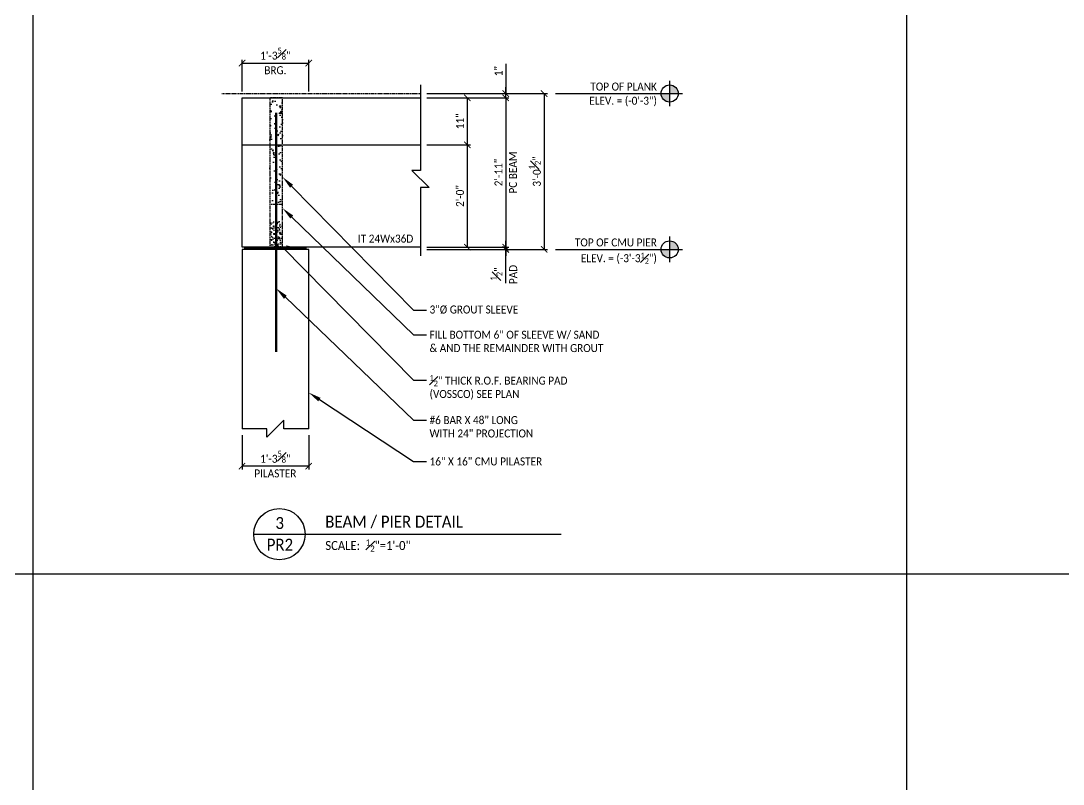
# Model space of a CAD drawing. Header units: inches. Extents: x -4800 to 29350, y 0 to 14051.
# Drawn here: x 1606.5 to 1850.6, y 688.8 to 867.5 of the extents above; entities that cross this region are included whole.
import ezdxf
from ezdxf import colors
from ezdxf.entities.mleader import LeaderData, LeaderLine
from ezdxf.enums import TextEntityAlignment as Align
from ezdxf.math import Vec2, Vec3

# ---------------------------------------------------------------- set-up
doc = ezdxf.new("R2010")
doc.units = ezdxf.units.IN
doc.header["$LTSCALE"] = 0.5
doc.header["$MEASUREMENT"] = 0
doc.linetypes.add('HIDDEN', pattern=[0.375, 0.25, -0.125])
doc.linetypes.add('HIDDEN2', pattern=[0.1875, 0.125, -0.0625])
for name, color, linetype in [('DET - BEARING PADS', 8, 'Continuous'), ('DET - DIMENSIONS', 3, 'Continuous'), ('DET - ELEVATION MARKER', 3, 'Continuous'), ('DET - TAG TITLE', 3, 'Continuous'), ('DET - TEXT', 3, 'Continuous'), ('DET HATCH', 8, 'Continuous'), ('PC BM - BEAM CONT.', 1, 'Continuous'), ('PC BM - GROUT TUBE', 11, 'Continuous'), ('PC COL - COIL ROD', 11, 'Continuous'), ('PC PLK - LIGHT LINES', 8, 'Continuous'), ('SHT - PIER-PILASTER', 1, 'Continuous'), ('TITLE - TEXT', 3, 'Continuous')]:
    doc.layers.add(name, color=color, linetype=linetype)
doc.layers.add('SHT - NO PLOT LINE 4', color=190, linetype='Continuous', plot=False)
doc.layers.get('0').freeze()
doc.styles.add('CMC-NARROW', font='calibril.ttf', dxfattribs={"width": 0.9})
doc.dimstyles.new('CMC-NARROW', dxfattribs={"dimscale": 96, "dimtxt": 0.078125, "dimasz": 0.0625, "dimexe": 0.03125, "dimexo": 0.0625, "dimgap": 0.03125, "dimtad": 1, "dimdec": 4, "dimzin": 3, "dimdsep": 46, "dimlunit": 4, "dimtxsty": 'CMC-NARROW', "dimblk": 'ARCHTICK', "dimcen": 0, "dimclrd": 256, "dimclre": 256, "dimclrt": 256, "dimazin": 1, "dimtfac": 0.75, "dimtdec": 4, "dimtofl": 0, "dimtmove": 1, "dimatfit": 0, "dimfxl": 1, "dimtfillclr": 256, "dimfrac": 1, "dimtzin": 0, "dimlwd": -1, "dimlwe": -1, "dimarcsym": 0})

# ---------------------------------------------------------------- blocks, each defined once
blk = doc.blocks.new('_Integral')
at = {"color": 0, "linetype": 'ByBlock', "lineweight": -2}
for centre, start, end in [((0.445, -0.091), 102, 168), ((-0.445, 0.091), 282, 348)]:
    blk.add_arc(centre, 0.454, start, end, dxfattribs=at)
blk = doc.blocks.new('_ArchTick')
at = {"color": 0, "linetype": 'ByBlock', "const_width": 0.15}
blk.add_lwpolyline([(-0.5, -0.5), (0.5, 0.5)], dxfattribs=at)
blk = doc.blocks.new('*D486')
at = {"layer": 'Defpoints', "color": 0, "transparency": 16777216}
for p in [(1700.13, 838.49), (1700.13, 814.49), (1711.09, 814.49)]:
    blk.add_point(p, dxfattribs=at)
at = {"layer": 'DET - DIMENSIONS', "transparency": 16777216}
for p, q in [((1701.63, 838.49), (1711.84, 838.49)), ((1711.09, 838.49), (1711.09, 814.49)), ((1701.63, 814.49), (1711.84, 814.49))]:
    blk.add_line(p, q, dxfattribs=at)
at = {"layer": 'DET - DIMENSIONS', "transparency": 16777216, "xscale": 1.5, "yscale": 1.5, "zscale": 1.5}
for p, rotation in [((1711.09, 838.49), 90), ((1711.09, 814.49), 270)]:
    blk.add_blockref('_ArchTick', p, dxfattribs=dict(at, rotation=rotation))
at = {"layer": 'DET - DIMENSIONS', "transparency": 16777216, "insert": (1709.38, 826.49), "char_height": 1.875, "attachment_point": 5, "rotation": 90, "style": 'CMC-NARROW'}
blk.add_mtext('2\'-0"', dxfattribs=at)
blk = doc.blocks.new('*D475')
at = {"layer": 'Defpoints', "color": 0, "transparency": 16777216}
for p in [(1673.94, 857.64), (1658.32, 849.49), (1673.94, 849.49)]:
    blk.add_point(p, dxfattribs=at)
at = {"layer": 'DET - DIMENSIONS', "transparency": 16777216}
for p, q in [((1658.32, 850.99), (1658.32, 858.39)), ((1658.32, 857.64), (1673.94, 857.64)), ((1673.94, 850.99), (1673.94, 858.39))]:
    blk.add_line(p, q, dxfattribs=at)
at = {"layer": 'DET - DIMENSIONS', "transparency": 16777216, "xscale": 1.5, "yscale": 1.5, "zscale": 1.5, "rotation": 180}
blk.add_blockref('_ArchTick', (1658.32, 857.64), dxfattribs=at)
at = {"layer": 'DET - DIMENSIONS', "transparency": 16777216, "xscale": 1.5, "yscale": 1.5, "zscale": 1.5}
blk.add_blockref('_ArchTick', (1673.94, 857.64), dxfattribs=at)
at = {"layer": 'DET - DIMENSIONS', "transparency": 16777216, "char_height": 1.875, "attachment_point": 5, "style": 'CMC-NARROW'}
for s, insert in [('1\'-3{\\H0.75x;\\S5#8;}"', (1666.13, 859.83)), ('BRG.', (1666.13, 855.94))]:
    blk.add_mtext(s, dxfattribs=dict(at, insert=insert))
blk = doc.blocks.new('*D487')
at = {"layer": 'Defpoints', "color": 0, "transparency": 16777216}
for p in [(1700.13, 849.49), (1700.13, 814.49), (1720.09, 814.49)]:
    blk.add_point(p, dxfattribs=at)
at = {"layer": 'DET - DIMENSIONS', "transparency": 16777216}
for p, q in [((1701.63, 849.49), (1720.84, 849.49)), ((1720.09, 849.49), (1720.09, 814.49)), ((1701.63, 814.49), (1720.84, 814.49))]:
    blk.add_line(p, q, dxfattribs=at)
at = {"layer": 'DET - DIMENSIONS', "transparency": 16777216, "xscale": 1.5, "yscale": 1.5, "zscale": 1.5}
for p, rotation in [((1720.09, 849.49), 90), ((1720.09, 814.49), 270)]:
    blk.add_blockref('_ArchTick', p, dxfattribs=dict(at, rotation=rotation))
at = {"layer": 'DET - DIMENSIONS', "transparency": 16777216, "char_height": 1.875, "attachment_point": 5, "rotation": 90, "style": 'CMC-NARROW'}
for s, insert in [('2\'-11"', (1718.39, 831.99)), ('PC BEAM', (1721.79, 831.99))]:
    blk.add_mtext(s, dxfattribs=dict(at, insert=insert))
blk = doc.blocks.new('*D476')
at = {"layer": 'Defpoints', "color": 0, "transparency": 16777216}
for p in [(1700.13, 814.49), (1700.13, 813.99), (1720.09, 813.99)]:
    blk.add_point(p, dxfattribs=at)
at = {"layer": 'DET - DIMENSIONS', "transparency": 16777216}
for p, q in [((1720.09, 814.49), (1720.09, 815.99)), ((1701.63, 814.49), (1720.84, 814.49)), ((1701.63, 813.99), (1720.84, 813.99)), ((1720.09, 814.49), (1720.09, 813.99)), ((1720.09, 813.99), (1720.09, 812.49)), ((1720.09, 806.09), (1720.09, 813.99))]:
    blk.add_line(p, q, dxfattribs=at)
at = {"layer": 'DET - DIMENSIONS', "transparency": 16777216, "xscale": 1.5, "yscale": 1.5, "zscale": 1.5}
for p, rotation in [((1720.09, 814.49), 270), ((1720.09, 813.99), 90)]:
    blk.add_blockref('_ArchTick', p, dxfattribs=dict(at, rotation=rotation))
at = {"layer": 'DET - DIMENSIONS', "transparency": 16777216, "insert": (1717.92, 808.25), "char_height": 1.875, "attachment_point": 5, "rotation": 90, "style": 'CMC-NARROW'}
blk.add_mtext('{\\H0.75x;\\S1#2;}"', dxfattribs=at)
blk = doc.blocks.new('*D477')
at = {"layer": 'Defpoints', "color": 0, "transparency": 16777216}
for p in [(1700.13, 850.49), (1700.13, 813.99), (1729.09, 813.99)]:
    blk.add_point(p, dxfattribs=at)
at = {"layer": 'DET - DIMENSIONS', "transparency": 16777216}
for p, q in [((1701.63, 850.49), (1729.84, 850.49)), ((1729.09, 850.49), (1729.09, 813.99)), ((1701.63, 813.99), (1729.84, 813.99))]:
    blk.add_line(p, q, dxfattribs=at)
at = {"layer": 'DET - DIMENSIONS', "transparency": 16777216, "xscale": 1.5, "yscale": 1.5, "zscale": 1.5}
for p, rotation in [((1729.09, 850.49), 90), ((1729.09, 813.99), 270)]:
    blk.add_blockref('_ArchTick', p, dxfattribs=dict(at, rotation=rotation))
at = {"layer": 'DET - DIMENSIONS', "transparency": 16777216, "insert": (1726.91, 832.24), "char_height": 1.875, "attachment_point": 5, "rotation": 90, "style": 'CMC-NARROW'}
blk.add_mtext('3\'-0{\\H0.75x;\\S1#2;}"', dxfattribs=at)
blk = doc.blocks.new('CMC - ELEVATION MARKER')
at = {"layer": 'DET - ELEVATION MARKER'}
h = blk.add_hatch(color=256, dxfattribs=at)
h.dxf.hatch_style = 1
h.paths.add_polyline_path([(0, 2), (0, 0), (2, 0, 0.414214)])
h.paths.add_polyline_path([(0, 0), (-2, 0, 0.414214), (0, -2)])
for p, q in [((0, 3), (0, -3)), ((-3, 0), (3, 0))]:
    blk.add_line(p, q, dxfattribs=at)
blk.add_circle((0, 0), 2, dxfattribs=at)
blk = doc.blocks.new('*D488')
at = {"layer": 'Defpoints', "color": 0, "transparency": 16777216}
for p in [(1700.13, 849.49), (1700.13, 838.49), (1711.09, 838.49)]:
    blk.add_point(p, dxfattribs=at)
at = {"layer": 'DET - DIMENSIONS', "transparency": 16777216}
for p, q in [((1701.63, 849.49), (1711.84, 849.49)), ((1711.09, 849.49), (1711.09, 838.49)), ((1701.63, 838.49), (1711.84, 838.49))]:
    blk.add_line(p, q, dxfattribs=at)
at = {"layer": 'DET - DIMENSIONS', "transparency": 16777216, "xscale": 1.5, "yscale": 1.5, "zscale": 1.5}
for p, rotation in [((1711.09, 849.49), 90), ((1711.09, 838.49), 270)]:
    blk.add_blockref('_ArchTick', p, dxfattribs=dict(at, rotation=rotation))
at = {"layer": 'DET - DIMENSIONS', "transparency": 16777216, "insert": (1709.4, 843.99), "char_height": 1.875, "attachment_point": 5, "rotation": 90, "style": 'CMC-NARROW'}
blk.add_mtext('11"', dxfattribs=at)
blk = doc.blocks.new('*D478')
at = {"layer": 'Defpoints', "color": 0, "transparency": 16777216}
for p in [(1658.32, 771.99), (1673.94, 771.99), (1658.32, 763.23)]:
    blk.add_point(p, dxfattribs=at)
at = {"layer": 'DET - DIMENSIONS', "transparency": 16777216}
for p, q in [((1658.32, 770.49), (1658.32, 762.48)), ((1673.94, 770.49), (1673.94, 762.48)), ((1673.94, 763.23), (1658.32, 763.23))]:
    blk.add_line(p, q, dxfattribs=at)
at = {"layer": 'DET - DIMENSIONS', "transparency": 16777216, "xscale": 1.5, "yscale": 1.5, "zscale": 1.5, "rotation": 180}
blk.add_blockref('_ArchTick', (1658.32, 763.23), dxfattribs=at)
at = {"layer": 'DET - DIMENSIONS', "transparency": 16777216, "xscale": 1.5, "yscale": 1.5, "zscale": 1.5}
blk.add_blockref('_ArchTick', (1673.94, 763.23), dxfattribs=at)
at = {"layer": 'DET - DIMENSIONS', "transparency": 16777216, "char_height": 1.875, "attachment_point": 5, "style": 'CMC-NARROW'}
for s, insert in [('1\'-3{\\H0.75x;\\S5#8;}"', (1666.13, 765.42)), ('PILASTER', (1666.13, 761.52))]:
    blk.add_mtext(s, dxfattribs=dict(at, insert=insert))
blk = doc.blocks.new('*D483')
at = {"layer": 'Defpoints', "color": 0, "transparency": 16777216}
for p in [(1700.13, 850.49), (1720.09, 850.49), (1700.13, 849.49)]:
    blk.add_point(p, dxfattribs=at)
at = {"layer": 'DET - DIMENSIONS', "transparency": 16777216}
for p, q in [((1720.09, 857.43), (1720.09, 850.49)), ((1701.63, 850.49), (1720.84, 850.49)), ((1720.09, 850.49), (1720.09, 851.99)), ((1720.09, 849.49), (1720.09, 850.49)), ((1701.63, 849.49), (1720.84, 849.49)), ((1720.09, 849.49), (1720.09, 847.99))]:
    blk.add_line(p, q, dxfattribs=at)
at = {"layer": 'DET - DIMENSIONS', "transparency": 16777216, "xscale": 1.5, "yscale": 1.5, "zscale": 1.5}
for p, rotation in [((1720.09, 850.49), 270), ((1720.09, 849.49), 90)]:
    blk.add_blockref('_ArchTick', p, dxfattribs=dict(at, rotation=rotation))
at = {"layer": 'DET - DIMENSIONS', "transparency": 16777216, "insert": (1718.4, 855.72), "char_height": 1.875, "attachment_point": 5, "rotation": 90, "style": 'CMC-NARROW'}
blk.add_mtext('1"', dxfattribs=at)

msp = doc.modelspace()

# ---------------------------------------------------------------- linework, layer by layer
at = {"layer": 'SHT - NO PLOT LINE 4'}
for p, q in [((1609.375, 294), (1609.375, 960)), ((1814.0625, 294), (1814.0625, 960)), ((1200, 738), (2018.75, 738))]:
    msp.add_line(p, q, dxfattribs=at)

# ---------------------------------------------------------------- next in the draw order: leaders
at = {"layer": 'TITLE - TEXT'}
ml = msp.add_multileader_mtext('Standard', dxfattribs=at)
ml.set_content('\\A1;- TOP OF GARAGE FLOOR SLAB ELEVATION = {\\C6;(-12\'-8")}  (AT HIGH POINTS)', color=256, style='CMC-NARROW')
ml.set_leader_properties(linetype='ByLayer')
ml.set_arrow_properties(name='INTEGRAL')
ml.build(insert=Vec2(0, 0))
ml.multileader.update_dxf_attribs({"dogleg_length": 0.36, "arrow_head_size": 18, "scale": 48})
ctx = ml.context
ctx.base_point, ctx.scale, ctx.char_height, ctx.arrow_head_size, ctx.landing_gap_size, ctx.plane_origin = Vec3(3494.20543, 6145.12868), 48, 11.25, 18, 144, Vec3(3457.67065, 6197.67004)
notes = []
notes.append((ctx, [(0, (0, 0, 0), (0, 0), (1, 0), 1, [])]))
ctx.mtext.insert, ctx.mtext.flow_direction = Vec3(3638.20543, 6152.22916), 5
ctx.mtext.has_bg_fill, ctx.mtext.bg_color, ctx.mtext.bg_scale_factor, ctx.mtext.bg_transparency, ctx.mtext.use_window_bg_color = 1, -1027028792, 1.5, 0, 1
for ctx, leaders in notes:
    for number, flags, end, landing, length, lines in leaders:
        leader = LeaderData()
        leader.index, (leader.has_last_leader_line, leader.has_dogleg_vector, leader.attachment_direction) = number, flags
        leader.last_leader_point, leader.dogleg_vector, leader.dogleg_length = Vec3(end), Vec3(landing), length
        for number, points, colour, breaks in lines:
            line = LeaderLine()
            line.index, line.vertices, line.color, line.breaks = number, Vec3.list(points), colors.encode_raw_color(colour), breaks
            leader.lines.append(line)
        ctx.leaders.append(leader)

# ---------------------------------------------------------------- next in the draw order: leaders
ml = msp.add_multileader_mtext('Standard', dxfattribs=at)
ml.set_content('\\A1;- TOP OF INTERIOR COLUMN FOOTING ELEVATION = {\\C6;NA} (U.N.O.)', color=256, style='CMC-NARROW')
ml.set_leader_properties(linetype='ByLayer')
ml.set_arrow_properties(name='INTEGRAL')
ml.build(insert=Vec2(0, 0))
ml.multileader.update_dxf_attribs({"dogleg_length": 0.36, "arrow_head_size": 18, "scale": 48})
ctx = ml.context
ctx.base_point, ctx.scale, ctx.char_height, ctx.arrow_head_size, ctx.landing_gap_size, ctx.plane_origin = Vec3(3494.20543, 6170.67558), 48, 11.25, 18, 144, Vec3(3457.67065, 6223.21694)
notes = []
notes.append((ctx, [(0, (0, 0, 0), (0, 0), (1, 0), 1, [])]))
ctx.mtext.insert, ctx.mtext.flow_direction = Vec3(3638.20543, 6177.77606), 5
ctx.mtext.has_bg_fill, ctx.mtext.bg_color, ctx.mtext.bg_scale_factor, ctx.mtext.bg_transparency, ctx.mtext.use_window_bg_color = 1, -1027028792, 1.5, 0, 1
for ctx, leaders in notes:
    for number, flags, end, landing, length, lines in leaders:
        leader = LeaderData()
        leader.index, (leader.has_last_leader_line, leader.has_dogleg_vector, leader.attachment_direction) = number, flags
        leader.last_leader_point, leader.dogleg_vector, leader.dogleg_length = Vec3(end), Vec3(landing), length
        for number, points, colour, breaks in lines:
            line = LeaderLine()
            line.index, line.vertices, line.color, line.breaks = number, Vec3.list(points), colors.encode_raw_color(colour), breaks
            leader.lines.append(line)
        ctx.leaders.append(leader)

# ---------------------------------------------------------------- next in the draw order: leaders
ml = msp.add_multileader_mtext('Standard', dxfattribs=at)
ml.set_content('\\A1;- TOP OF PRECAST PLANK ELEV. "LEVEL-1" = {\\C6;(-0\'-3") }(U.N.O.)', color=256, style='CMC-NARROW')
ml.set_leader_properties(linetype='ByLayer')
ml.set_arrow_properties(name='INTEGRAL')
ml.build(insert=Vec2(0, 0))
ml.multileader.update_dxf_attribs({"dogleg_length": 0.36, "arrow_head_size": 18, "scale": 48})
ctx = ml.context
ctx.base_point, ctx.scale, ctx.char_height, ctx.arrow_head_size, ctx.landing_gap_size, ctx.plane_origin = Vec3(3494.20543, 6119.32985), 48, 11.25, 18, 144, Vec3(3457.67065, 6173.9429)
notes = []
notes.append((ctx, [(0, (0, 0, 0), (0, 0), (1, 0), 1, [])]))
ctx.mtext.insert, ctx.mtext.flow_direction = Vec3(3638.20543, 6126.43033), 5
ctx.mtext.has_bg_fill, ctx.mtext.bg_color, ctx.mtext.bg_scale_factor, ctx.mtext.bg_transparency, ctx.mtext.use_window_bg_color = 1, -1027028792, 1.5, 0, 1
for ctx, leaders in notes:
    for number, flags, end, landing, length, lines in leaders:
        leader = LeaderData()
        leader.index, (leader.has_last_leader_line, leader.has_dogleg_vector, leader.attachment_direction) = number, flags
        leader.last_leader_point, leader.dogleg_vector, leader.dogleg_length = Vec3(end), Vec3(landing), length
        for number, points, colour, breaks in lines:
            line = LeaderLine()
            line.index, line.vertices, line.color, line.breaks = number, Vec3.list(points), colors.encode_raw_color(colour), breaks
            leader.lines.append(line)
        ctx.leaders.append(leader)

# ---------------------------------------------------------------- next in the draw order: leaders
ml = msp.add_multileader_mtext('Standard', dxfattribs=at)
ml.set_content('\\A1;- TOP OF FIN. FLOOR ELEV. "LEVEL-1" = {\\C6;0\'-0"} ({\\C6;3" TOPPING})', color=256, style='CMC-NARROW')
ml.set_leader_properties(linetype='ByLayer')
ml.set_arrow_properties(name='INTEGRAL')
ml.build(insert=Vec2(0, 0))
ml.multileader.update_dxf_attribs({"dogleg_length": 0.36, "arrow_head_size": 18, "scale": 48})
ctx = ml.context
ctx.base_point, ctx.scale, ctx.char_height, ctx.arrow_head_size, ctx.landing_gap_size, ctx.plane_origin = Vec3(3494.20543, 6092.66734), 48, 11.25, 18, 144, Vec3(3457.67065, 6150.14846)
notes = []
notes.append((ctx, [(0, (0, 0, 0), (0, 0), (1, 0), 1, [])]))
ctx.mtext.insert, ctx.mtext.flow_direction = Vec3(3638.20543, 6099.76782), 5
ctx.mtext.has_bg_fill, ctx.mtext.bg_color, ctx.mtext.bg_scale_factor, ctx.mtext.bg_transparency, ctx.mtext.use_window_bg_color = 1, -1027028792, 1.5, 0, 1
for ctx, leaders in notes:
    for number, flags, end, landing, length, lines in leaders:
        leader = LeaderData()
        leader.index, (leader.has_last_leader_line, leader.has_dogleg_vector, leader.attachment_direction) = number, flags
        leader.last_leader_point, leader.dogleg_vector, leader.dogleg_length = Vec3(end), Vec3(landing), length
        for number, points, colour, breaks in lines:
            line = LeaderLine()
            line.index, line.vertices, line.color, line.breaks = number, Vec3.list(points), colors.encode_raw_color(colour), breaks
            leader.lines.append(line)
        ctx.leaders.append(leader)

# ---------------------------------------------------------------- next in the draw order: leaders
ml = msp.add_multileader_mtext('Standard', dxfattribs=at)
ml.set_content('\\A1;- TOP OF PRECAST PLANK ELEV. "COURTYARD" = {\\C6;(-0\'-9") SEE PLAN FOR LOC.}', color=256, style='CMC-NARROW')
ml.set_leader_properties(linetype='ByLayer')
ml.set_arrow_properties(name='INTEGRAL')
ml.build(insert=Vec2(0, 0))
ml.multileader.update_dxf_attribs({"dogleg_length": 0.36, "arrow_head_size": 18, "scale": 48})
ctx = ml.context
ctx.base_point, ctx.scale, ctx.char_height, ctx.arrow_head_size, ctx.landing_gap_size, ctx.plane_origin = Vec3(3494.20543, 6065.71771), 48, 11.25, 18, 144, Vec3(3457.67065, 6120.33076)
notes = []
notes.append((ctx, [(0, (0, 0, 0), (0, 0), (1, 0), 1, [])]))
ctx.mtext.insert, ctx.mtext.flow_direction = Vec3(3638.20543, 6072.81819), 5
ctx.mtext.has_bg_fill, ctx.mtext.bg_color, ctx.mtext.bg_scale_factor, ctx.mtext.bg_transparency, ctx.mtext.use_window_bg_color = 1, -1027028792, 1.5, 0, 1
for ctx, leaders in notes:
    for number, flags, end, landing, length, lines in leaders:
        leader = LeaderData()
        leader.index, (leader.has_last_leader_line, leader.has_dogleg_vector, leader.attachment_direction) = number, flags
        leader.last_leader_point, leader.dogleg_vector, leader.dogleg_length = Vec3(end), Vec3(landing), length
        for number, points, colour, breaks in lines:
            line = LeaderLine()
            line.index, line.vertices, line.color, line.breaks = number, Vec3.list(points), colors.encode_raw_color(colour), breaks
            leader.lines.append(line)
        ctx.leaders.append(leader)

# ---------------------------------------------------------------- next in the draw order: hatches: boundary and pattern name
at = {"layer": 'DET HATCH'}
h = msp.add_hatch(dxfattribs=at)
h.set_pattern_fill('AR-CONC', color=251, scale=0.5)
h.set_pattern_definition([(50, (4466.7525, -1284.6656), (3.586301, -0.3137607), [0.375, -4.125]), (355, (4466.7525, -1284.6656), (-0.6937567, 3.7609607), [0.3, -3.3]), (100.45144, (4467.0513, -1284.6918), (2.8925442, 3.4472), [0.318701, -3.5057106]), (46.1842, (4466.7525, -1283.6656), (5.3362067, -0.8275964), [0.5625, -6.1875]), (96.63564, (4467.197, -1283.7346), (4.67331, 4.870593), [0.478052, -5.258569]), (351.18416, (4466.7525, -1283.6656), (4.67331, 4.870593), [0.45, -4.95]), (21, (4467.2525, -1283.9156), (2.9845353, -2.0130945), [0.375, -4.125]), (326, (4467.2525, -1283.9156), (1.2165767, 3.6257502), [0.3, -3.3]), (71.45144, (4467.501, -1284.0834), (4.201112, 1.6126558), [0.318701, -3.5057106]), (37.5, (4466.7525, -1284.6656), (0.06079928, 1.66446927), [0, -3.26, 0, -3.35, 0, -3.3125]), (7.5, (4466.7525, -1284.6656), (1.3153477, 1.9720586), [0, -1.91, 0, -3.185, 0, -1.2625]), (327.5, (4465.6375, -1284.6656), (2.6691122, -0.11277436), [0, -1.25, 0, -3.9, 0, -5.175]), (317.5, (4465.1375, -1284.6656), (2.9159308, 0.5005249), [0, -1.625, 0, -2.59, 0, -3.675])])
h.paths.add_polyline_path([(1664.8171, 849.49471), (1667.8171, 849.49471), (1667.8171, 824.49471), (1664.8171, 824.49471)])
h = msp.add_hatch(dxfattribs=at)
h.set_pattern_fill('AR-SAND', color=251, scale=0.5)
h.set_pattern_definition([(37.5, (4466.7525, -1292.66564), (-0.03149668, 0.96341188), [0, -0.76, 0, -0.85, 0, -0.8125]), (7.5, (4466.7525, -1292.6656), (0.88488835, 1.41107303), [0, -0.41, 0, -0.685, 0, -0.2625]), (327.5, (4466.1375, -1292.6656), (1.55707093, 0.00282953), [0, -0.25, 0, -0.9, 0, -1.175]), (317.5, (4466.1375, -1292.6656), (1.5030633, 0.4388378), [0, -0.125, 0, -0.59, 0, -0.675])])
h.paths.add_polyline_path([(1664.8171, 820.49471), (1667.8171, 820.49471), (1667.8171, 814.49471), (1664.8171, 814.49471)])

# ---------------------------------------------------------------- next in the draw order: linework, layer by layer
at = {"layer": 'DET - BEARING PADS', "const_width": 0.5}
msp.add_lwpolyline([(1673.4421, 814.24471), (1658.8171, 814.24471)], dxfattribs=at)
at = {"layer": 'DET - ELEVATION MARKER'}
for p, q in [((1731.73721, 850.49471), (1755.47785, 850.49471)), ((1731.73721, 813.99471), (1755.47785, 813.99471))]:
    msp.add_line(p, q, dxfattribs=at)
at = {"layer": 'DET - TAG TITLE'}
for p, q in [((1661.07579, 747.29286), (1673.07579, 747.29286)), ((1673.07579, 747.29286), (1733.07579, 747.29286))]:
    msp.add_line(p, q, dxfattribs=at)
msp.add_circle((1667.07579, 747.29286), 6, dxfattribs=at)
at = {"layer": 'PC BM - BEAM CONT.'}
msp.add_line((1658.3171, 838.49471), (1700.1296, 838.49471), dxfattribs=at)
at = {"layer": 'PC BM - BEAM CONT.', "color": 3}
msp.add_lwpolyline([(1700.1296, 852.49471), (1700.1296, 832.49471), (1698.1296, 832.49471), (1702.1296, 828.49471), (1700.1296, 828.49471), (1700.1296, 812.49471)], dxfattribs=at)
at = {"layer": 'PC BM - BEAM CONT.'}
msp.add_lwpolyline([(1700.1296, 814.49471), (1658.3171, 814.49471), (1658.3171, 849.49471), (1700.1296, 849.49471)], dxfattribs=at)
at = {"layer": 'PC BM - GROUT TUBE', "linetype": 'HIDDEN2'}
msp.add_line((1667.8171, 824.49471), (1664.8171, 824.49471), dxfattribs=at)
msp.add_lwpolyline([(1667.8171, 849.49471), (1664.8171, 849.49471), (1664.8171, 814.49471), (1667.8171, 814.49471)], close=True, dxfattribs=at)
at = {"layer": 'PC COL - COIL ROD', "linetype": 'HIDDEN', "const_width": 0.5}
msp.add_lwpolyline([(1666.3171, 789.99471), (1666.3171, 845.99471)], dxfattribs=at)
at = {"layer": 'PC PLK - LIGHT LINES', "linetype": 'HIDDEN2'}
msp.add_line((1653.58925, 850.49471), (1700.1296, 850.49471), dxfattribs=at)
at = {"layer": 'SHT - PIER-PILASTER'}
for points in [[(1673.9421, 771.99471), (1673.9421, 813.99471), (1658.3171, 813.99471), (1658.3171, 771.99471)], [(1673.9421, 771.99471), (1668.1296, 771.99471), (1668.1296, 773.99471), (1664.1296, 769.99471), (1664.1296, 771.99471), (1658.3171, 771.99471)]]:
    msp.add_lwpolyline(points, dxfattribs=at)

# ---------------------------------------------------------------- next in the draw order: block references
at = {"layer": 'DET - ELEVATION MARKER'}
for p in [(1758.47785, 850.49471), (1758.47785, 813.99471)]:
    msp.add_blockref('CMC - ELEVATION MARKER', p, dxfattribs=at)

# ---------------------------------------------------------------- next in the draw order: texts
at = {"layer": 'DET - TAG TITLE', "style": 'CMC-NARROW', "width": 0.9}
for s, p in [('3', (1667.14514, 748.5082)), ('PR2', (1667.19591, 743.43684))]:
    msp.add_text(s, height=2.8125, dxfattribs=at).set_placement(p, align=Align.CENTER)
msp.add_text('BEAM / PIER DETAIL ', height=2.8125, dxfattribs=at).set_placement((1677.80033, 748.83214))
at = {"layer": 'DET - TAG TITLE', "insert": (1677.83067, 746.12489), "char_height": 2.109375, "attachment_point": 1, "style": 'CMC-NARROW'}
msp.add_mtext('\\A1;SCALE:  {\\H0.7x;\\S1#2;}"=1\'-0"', dxfattribs=at)
at = {"layer": 'DET - TEXT', "char_height": 1.875, "attachment_point": 3, "style": 'CMC-NARROW'}
for s, insert in [('TOP OF PLANK ', (1755.47785, 853.06111)), ('\\A1;ELEV. = {\\C6;(-0\'-3")}', (1755.49173, 849.74242)), ('IT {\\C6;24}Wx{\\C6;36}D', (1698.42824, 817.45365)), ('TOP OF CMU PIER', (1755.47785, 816.56111)), ('\\A1;ELEV. = {\\C6;(-3\'-3\\H0.7x;\\S1#2;\\H1.42857x;")}', (1755.47785, 813.24242))]:
    msp.add_mtext(s, dxfattribs=dict(at, insert=insert))
at = {"layer": 'DET - TEXT', "insert": (1721.82827, 808.11494), "char_height": 1.875, "attachment_point": 5, "rotation": 90, "style": 'CMC-NARROW'}
msp.add_mtext('PAD', dxfattribs=at)

# ---------------------------------------------------------------- next in the draw order: dimensions: what is measured, and where the dimension line sits
at = {"layer": 'DET - DIMENSIONS'}
for base, p1, p2, text, picture, middle in [((1673.9421, 857.64336), (1658.3171, 849.49471), (1673.9421, 849.49471), '<>\\XBRG.', '*D475', (1666.1296, 857.64336)), ((1658.3171, 763.23182), (1673.9421, 771.99471), (1658.3171, 771.99471), '<>\\XPILASTER', '*D478', (1666.1296, 763.23182))]:
    dim = msp.add_linear_dim(base=base, p1=p1, p2=p2, text=text, dimstyle='CMC-NARROW', override={"dimscale": 24}, dxfattribs=at)
    dim.commit()
    dim.dimension.update_dxf_attribs({"geometry": picture, "text_midpoint": middle})
for base, p1, p2, picture, middle in [((1720.08513, 850.49471), (1700.1296, 849.49471), (1700.1296, 850.49471), '*D483', (1720.21976, 855.72499)), ((1720.08513, 813.99471), (1700.1296, 814.49471), (1700.1296, 813.99471), '*D476', (1720.08513, 808.25301))]:
    dim = msp.add_linear_dim(base=base, p1=p1, p2=p2, angle=90, dimstyle='CMC-NARROW', override={"dimscale": 24, "dimtmove": 1}, dxfattribs=at)
    dim.commit()
    dim.dimension.update_dxf_attribs({"geometry": picture, "text_midpoint": middle, "dimtype": 160})
for base, p1, p2, override, picture, middle in [((1729.08513, 813.99471), (1700.1296, 850.49471), (1700.1296, 813.99471), {"dimscale": 24}, '*D477', (1726.90959, 832.24471)), ((1711.08513, 838.49471), (1700.1296, 849.49471), (1700.1296, 838.49471), {"dimscale": 24}, '*D488', (1709.39619, 843.99471)), ((1711.08513, 814.49471), (1700.1296, 838.49471), (1700.1296, 814.49471), {"dimscale": 24, "dimtmove": 1}, '*D486', (1709.37744, 826.49471))]:
    dim = msp.add_linear_dim(base=base, p1=p1, p2=p2, angle=90, dimstyle='CMC-NARROW', override=override, dxfattribs=at)
    dim.commit()
    dim.dimension.update_dxf_attribs({"geometry": picture, "text_midpoint": middle})
dim = msp.add_linear_dim(base=(1720.08513, 814.49471), p1=(1700.1296, 849.49471), p2=(1700.1296, 814.49471), angle=90, text='<>\\XPC BEAM', dimstyle='CMC-NARROW', override={"dimscale": 24}, dxfattribs=at)
dim.commit()
dim.dimension.update_dxf_attribs({"geometry": '*D487', "text_midpoint": (1720.08513, 831.99471)})

# ---------------------------------------------------------------- next in the draw order: leaders
at = {"layer": 'DET - TEXT'}
ml = msp.add_multileader_mtext('Standard', dxfattribs=at)
ml.set_content('3"%%C GROUT SLEEVE', color=256, style='CMC-NARROW')
ml.set_leader_properties()
ml.build(insert=Vec2(0, 0))
ml.multileader.update_dxf_attribs({"dogleg_length": 0.125, "arrow_head_size": 3, "scale": 24})
ctx = ml.context
ctx.base_point, ctx.scale, ctx.char_height, ctx.arrow_head_size, ctx.landing_gap_size, ctx.plane_origin = Vec3(1701.4975, 799.7446), 24, 1.875, 3, 0.75, Vec3(1671.1296, 821.77822)
notes = []
notes.append((ctx, [(0, (1, 1, 0), (1698.4975, 799.7446), (1, 0), 3, [(0, [(1667.8171, 830.93586)], 0, [])])]))
ctx.mtext.insert, ctx.mtext.flow_direction = Vec3(1702.2475, 800.85085), 5
ml = msp.add_multileader_mtext('Standard', dxfattribs=at)
ml.set_content('FILL BOTTOM 6" OF SLEEVE W/ SAND\\P& AND THE REMAINDER WITH GROUT', color=256, style='CMC-NARROW')
ml.set_leader_properties()
ml.build(insert=Vec2(0, 0))
ml.multileader.update_dxf_attribs({"dogleg_length": 0.125, "arrow_head_size": 3, "scale": 24})
ctx = ml.context
ctx.base_point, ctx.scale, ctx.char_height, ctx.arrow_head_size, ctx.landing_gap_size, ctx.plane_origin = Vec3(1701.4975, 793.99546), 24, 1.875, 3, 0.75, Vec3(1671.1296, 817.42952)
notes.append((ctx, [(0, (1, 1, 0), (1698.4975, 793.99546), (1, 0), 3, [(0, [(1667.8171, 823.64601)], 0, [])])]))
ctx.mtext.insert, ctx.mtext.flow_direction = Vec3(1702.2475, 794.94522), 5
ml = msp.add_multileader_mtext('Standard', dxfattribs=at)
ml.set_content('\\A1;{\\H0.7x;\\S1#2;}" THICK R.O.F. BEARING PAD\\P(VOSSCO) SEE PLAN', color=256, style='CMC-NARROW')
ml.set_leader_properties()
ml.build(insert=Vec2(0, 0))
ml.multileader.update_dxf_attribs({"dogleg_length": 0.125, "arrow_head_size": 3, "scale": 24})
ctx = ml.context
ctx.base_point, ctx.scale, ctx.char_height, ctx.arrow_head_size, ctx.landing_gap_size, ctx.plane_origin = Vec3(1701.4975, 783.38986), 24, 1.875, 3, 0.75, Vec3(1671.1296, 816.03822)
notes.append((ctx, [(0, (1, 1, 0), (1698.4975, 783.38986), (1, 0), 3, [(1, [(1671.67482, 814.24471), (1667.8171, 814.49471)], 0, [])])]))
ctx.mtext.insert, ctx.mtext.flow_direction = Vec3(1702.2475, 784.57327), 5
ml = msp.add_multileader_mtext('Standard', dxfattribs=at)
ml.set_content('\\A1;#6 BAR X 48" LONG\\PWITH 24" PROJECTION', color=256, style='CMC-NARROW')
ml.set_leader_properties()
ml.build(insert=Vec2(0, 0))
ml.multileader.update_dxf_attribs({"dogleg_length": 0.125, "arrow_head_size": 3, "scale": 24})
ctx = ml.context
ctx.base_point, ctx.scale, ctx.char_height, ctx.arrow_head_size, ctx.landing_gap_size, ctx.plane_origin = Vec3(1701.4975, 774.00462), 24, 1.875, 3, 0.75, Vec3(1671.1296, 803.48815)
notes.append((ctx, [(0, (1, 1, 0), (1698.4975, 774.00462), (1, 0), 3, [(0, [(1666.3171, 804.85576)], 0, [])])]))
ctx.mtext.insert, ctx.mtext.flow_direction = Vec3(1702.2475, 774.95438), 5
ml = msp.add_multileader_mtext('Standard', dxfattribs=at)
ml.set_content('\\A1;16" X 16" CMU PILASTER', color=256, style='CMC-NARROW')
ml.set_leader_properties()
ml.build(insert=Vec2(0, 0))
ml.multileader.update_dxf_attribs({"dogleg_length": 0.125, "arrow_head_size": 3, "scale": 24})
ctx = ml.context
ctx.base_point, ctx.scale, ctx.char_height, ctx.arrow_head_size, ctx.landing_gap_size, ctx.plane_origin = Vec3(1701.4975, 764.32235), 24, 1.875, 3, 0.75, Vec3(1671.1296, 807.37946)
notes.append((ctx, [(0, (1, 1, 0), (1698.4975, 764.32235), (1, 0), 3, [(0, [(1673.9421, 780.46644)], 0, [])])]))
ctx.mtext.insert, ctx.mtext.flow_direction = Vec3(1702.2475, 765.2721), 5
for ctx, leaders in notes:
    for number, flags, end, landing, length, lines in leaders:
        leader = LeaderData()
        leader.index, (leader.has_last_leader_line, leader.has_dogleg_vector, leader.attachment_direction) = number, flags
        leader.last_leader_point, leader.dogleg_vector, leader.dogleg_length = Vec3(end), Vec3(landing), length
        for number, points, colour, breaks in lines:
            line = LeaderLine()
            line.index, line.vertices, line.color, line.breaks = number, Vec3.list(points), colors.encode_raw_color(colour), breaks
            leader.lines.append(line)
        ctx.leaders.append(leader)

doc.saveas('drawing.dxf')
